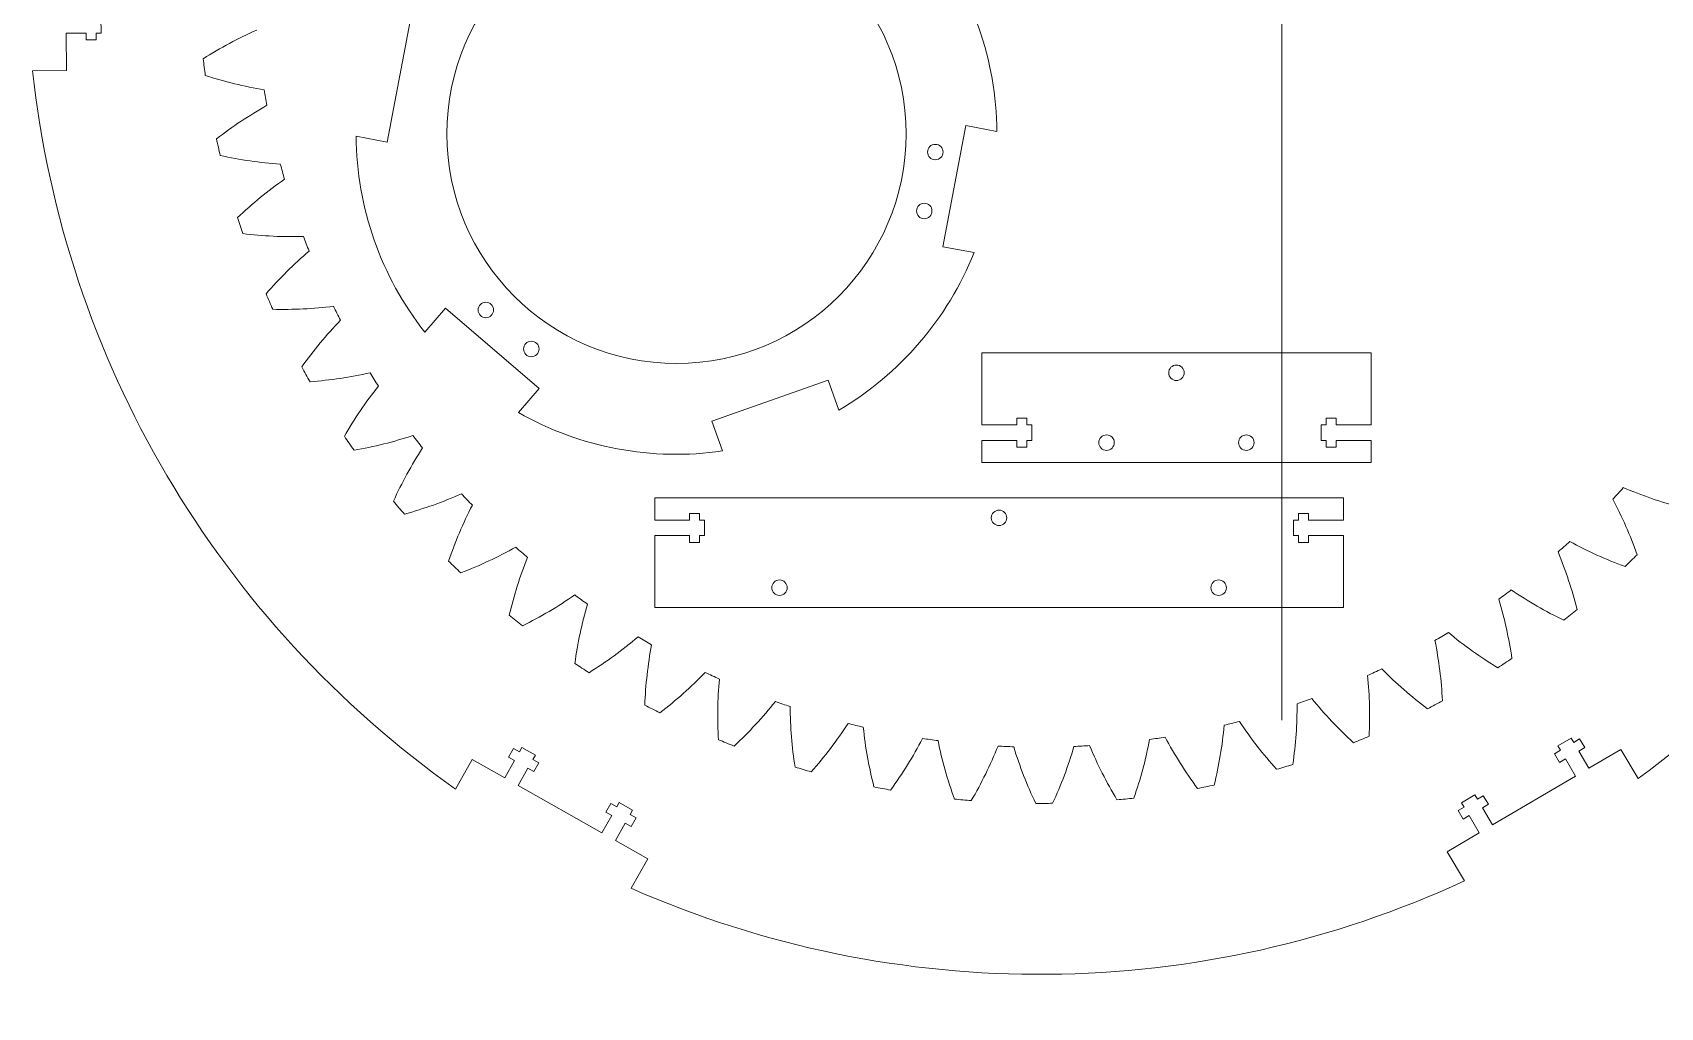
# Model space of a CAD drawing. Header units: millimetres. Extents: x -270 to 270, y -1120 to 1355.
# Drawn here: x -265.2 to 61, y -189.9 to 5.4 of the extents above; entities that cross this region are included whole.
import ezdxf

# ---------------------------------------------------------------- set-up
doc = ezdxf.new("R2010")
doc.units = ezdxf.units.MM
doc.header["$MEASUREMENT"] = 0
doc.layers.add('Layer 1', color=7, linetype='Continuous')

msp = doc.modelspace()

# ---------------------------------------------------------------- linework, layer by layer
at = {"layer": 'Layer 1', "lineweight": 15}
for points, knots in [([(-21.1555, 562.1872), (-21.1555, 587.5922), (-41.7503, 608.1871), (-67.1554, 608.1872), (-67.1554, 608.1872), (-92.5605, 608.1872), (-113.1554, 587.5924), (-113.1555, 562.1873), (-113.1555, 562.1873), (-113.1555, 536.7822), (-92.5607, 516.1873), (-67.1556, 516.1872), (-67.1556, 516.1872), (-41.7506, 516.1871), (-21.1556, 536.7818), (-21.1555, 562.1869), (-21.1525, 1324.3399), (-21.1555, -962.1128), (-21.1555, 562.1872)], [0, 0, 0, 0, 0.2, 0.2, 0.2, 0.2, 0.4, 0.4, 0.4, 0.4, 0.6, 0.6, 0.6, 0.6, 1, 1, 1, 1.0003, 1.0003, 1.0003, 1.0003]), ([(-14.8503, 404.3228), (-14.8503, 429.7279), (-35.4452, 450.3228), (-60.8503, 450.3228), (-60.8503, 450.3228), (-86.2554, 450.3228), (-106.8503, 429.728), (-106.8503, 404.3229), (-106.8503, 404.3229), (-106.8504, 378.9179), (-86.2556, 358.3229), (-60.8505, 358.3228), (-60.8505, 358.3228), (-35.4454, 358.3227), (-14.8505, 378.9175), (-14.8503, 404.3226), (-14.8443, 1166.4756), (-14.8503, -1119.9832), (-14.8503, 404.3228)], [0, 0, 0, 0, 0.2, 0.2, 0.2, 0.2, 0.4, 0.4, 0.4, 0.4, 0.6, 0.6, 0.6, 0.6, 1, 1, 1, 1.0002, 1.0002, 1.0002, 1.0002]), ([(-90.1348, -14.9024), (-90.1348, 10.5027), (-110.7297, 31.0975), (-136.1347, 31.0976), (-136.1347, 31.0976), (-161.5398, 31.0976), (-182.1347, 10.5028), (-182.1348, -14.9023), (-182.1348, -14.9023), (-182.1349, -40.3074), (-161.5401, -60.9023), (-136.135, -60.9024), (-136.135, -60.9024), (-110.7299, -60.9025), (-90.1349, -40.3077), (-90.1348, -14.9027), (-90.1348, -14.9027), (-90.1348, -14.9024), (-90.1348, -14.9024)], [0, 0, 0, 0, 0.2, 0.2, 0.2, 0.2, 0.4, 0.4, 0.4, 0.4, 0.6, 0.6, 0.6, 0.6, 1, 1, 1, 1.0003, 1.0003, 1.0003, 1.0003]), ([(-82.7156, -18.5517), (-82.7156, -17.6957), (-83.4095, -17.0017), (-84.2656, -17.0017), (-84.2656, -17.0017), (-85.1216, -17.0017), (-85.8156, -17.6957), (-85.8156, -18.5517), (-85.8156, -18.5517), (-85.8156, -19.4078), (-85.1216, -20.1017), (-84.2656, -20.1017), (-84.2656, -20.1017), (-83.4095, -20.1017), (-82.7156, -19.4078), (-82.7156, -18.5517)], [0, 0, 0, 0, 0.2, 0.2, 0.2, 0.2, 0.4, 0.4, 0.4, 0.4, 0.6, 0.6, 0.6, 0.6, 1, 1, 1, 1]), ([(-84.9335, -30.345), (-84.9335, -29.4889), (-85.6275, -28.795), (-86.4835, -28.795), (-86.4835, -28.795), (-87.3396, -28.795), (-88.0335, -29.4889), (-88.0335, -30.345), (-88.0335, -30.345), (-88.0335, -31.201), (-87.3396, -31.895), (-86.4835, -31.895), (-86.4835, -31.895), (-85.6275, -31.895), (-84.9335, -31.201), (-84.9335, -30.345)], [0, 0, 0, 0, 0.2, 0.2, 0.2, 0.2, 0.4, 0.4, 0.4, 0.4, 0.6, 0.6, 0.6, 0.6, 1, 1, 1, 1]), ([(-172.7841, -50.1804), (-172.7841, -49.3244), (-173.478, -48.6304), (-174.3341, -48.6304), (-174.3341, -48.6304), (-175.1901, -48.6304), (-175.8841, -49.3244), (-175.8841, -50.1804), (-175.8841, -50.1804), (-175.8841, -51.0364), (-175.1901, -51.7304), (-174.3341, -51.7304), (-174.3341, -51.7304), (-173.478, -51.7304), (-172.7841, -51.0364), (-172.7841, -50.1804)], [0, 0, 0, 0, 0.2, 0.2, 0.2, 0.2, 0.4, 0.4, 0.4, 0.4, 0.6, 0.6, 0.6, 0.6, 1, 1, 1, 1]), ([(-163.6798, -57.9978), (-163.6798, -57.1418), (-164.3738, -56.4478), (-165.2298, -56.4478), (-165.2298, -56.4478), (-166.0858, -56.4478), (-166.7798, -57.1418), (-166.7798, -57.9978), (-166.7798, -57.9978), (-166.7798, -58.8539), (-166.0859, -59.5478), (-165.2298, -59.5478), (-165.2298, -59.5478), (-164.3738, -59.5478), (-163.6798, -58.8539), (-163.6798, -57.9978)], [0, 0, 0, 0, 0.2, 0.2, 0.2, 0.2, 0.4, 0.4, 0.4, 0.4, 0.6, 0.6, 0.6, 0.6, 1, 1, 1, 1]), ([(-34.4, -62.7642), (-34.4, -61.9082), (-35.094, -61.2142), (-35.95, -61.2142), (-35.95, -61.2142), (-36.806, -61.2142), (-37.5, -61.9082), (-37.5, -62.7642), (-37.5, -62.7642), (-37.5, -63.6203), (-36.806, -64.3142), (-35.95, -64.3142), (-35.95, -64.3142), (-35.094, -64.3142), (-34.4, -63.6203), (-34.4, -62.7642)], [0, 0, 0, 0, 0.2, 0.2, 0.2, 0.2, 0.4, 0.4, 0.4, 0.4, 0.6, 0.6, 0.6, 0.6, 1, 1, 1, 1]), ([(-48.4, -76.7642), (-48.4, -75.9082), (-49.094, -75.2142), (-49.95, -75.2142), (-49.95, -75.2142), (-50.806, -75.2142), (-51.5, -75.9082), (-51.5, -76.7642), (-51.5, -76.7642), (-51.5, -77.6203), (-50.806, -78.3142), (-49.95, -78.3142), (-49.95, -78.3142), (-49.094, -78.3142), (-48.4, -77.6203), (-48.4, -76.7642)], [0, 0, 0, 0, 0.2, 0.2, 0.2, 0.2, 0.4, 0.4, 0.4, 0.4, 0.6, 0.6, 0.6, 0.6, 1, 1, 1, 1]), ([(-20.4, -76.7642), (-20.4, -75.9082), (-21.094, -75.2142), (-21.95, -75.2142), (-21.95, -75.2142), (-22.806, -75.2142), (-23.5, -75.9082), (-23.5, -76.7642), (-23.5, -76.7642), (-23.5, -77.6203), (-22.806, -78.3142), (-21.95, -78.3142), (-21.95, -78.3142), (-21.094, -78.3142), (-20.4, -77.6203), (-20.4, -76.7642)], [0, 0, 0, 0, 0.2, 0.2, 0.2, 0.2, 0.4, 0.4, 0.4, 0.4, 0.6, 0.6, 0.6, 0.6, 1, 1, 1, 1]), ([(-69.9449, -91.8228), (-69.9449, -90.9667), (-70.6388, -90.2728), (-71.4949, -90.2728), (-71.4949, -90.2728), (-72.3509, -90.2728), (-73.0449, -90.9667), (-73.0449, -91.8228), (-73.0449, -91.8228), (-73.0449, -92.6788), (-72.3509, -93.3728), (-71.4949, -93.3728), (-71.4949, -93.3728), (-70.6388, -93.3728), (-69.9449, -92.6788), (-69.9449, -91.8228)], [0, 0, 0, 0, 0.2, 0.2, 0.2, 0.2, 0.4, 0.4, 0.4, 0.4, 0.6, 0.6, 0.6, 0.6, 1, 1, 1, 1]), ([(-113.9449, -105.8228), (-113.9449, -104.9667), (-114.6388, -104.2728), (-115.4949, -104.2728), (-115.4949, -104.2728), (-116.3509, -104.2728), (-117.0449, -104.9667), (-117.0449, -105.8228), (-117.0449, -105.8228), (-117.0449, -106.6788), (-116.3509, -107.3728), (-115.4949, -107.3728), (-115.4949, -107.3728), (-114.6388, -107.3728), (-113.9449, -106.6788), (-113.9449, -105.8228)], [0, 0, 0, 0, 0.2, 0.2, 0.2, 0.2, 0.4, 0.4, 0.4, 0.4, 0.6, 0.6, 0.6, 0.6, 1, 1, 1, 1]), ([(-25.9449, -105.8228), (-25.9449, -104.9667), (-26.6388, -104.2728), (-27.4949, -104.2728), (-27.4949, -104.2728), (-28.3509, -104.2728), (-29.0449, -104.9667), (-29.0449, -105.8228), (-29.0449, -105.8228), (-29.0449, -106.6788), (-28.3509, -107.3728), (-27.4949, -107.3728), (-27.4949, -107.3728), (-26.6388, -107.3728), (-25.9449, -106.6788), (-25.9449, -105.8228)], [0, 0, 0, 0, 0.2, 0.2, 0.2, 0.2, 0.4, 0.4, 0.4, 0.4, 0.6, 0.6, 0.6, 0.6, 1, 1, 1, 1])]:
    msp.add_open_spline(points, degree=3, knots=knots, dxfattribs=at)
for points in [[(-71.9367, -14.4097), (-72.0461, -0.1552), (-76.8965, 13.6574), (-85.7232, 24.8507)], [(-251.4718, 8.4023), (-251.4718, 8.4023), (-251.4444, 5.3025), (-251.4444, 5.3025)], [(-189.5258, 7.7049), (-189.5258, 7.7049), (-194.091, -16.569), (-194.091, -16.569)], [(-254.4443, 5.2759), (-254.4443, 5.2759), (-258.4441, 5.2405), (-258.4441, 5.2405)], [(-258.4441, 5.2405), (-258.4441, 5.2405), (-258.3782, -2.2092), (-258.3782, -2.2092)], [(-254.4322, 3.906), (-254.4322, 3.906), (-254.4443, 5.2759), (-254.4443, 5.2759)], [(-252.4323, 3.9237), (-252.4323, 3.9237), (-254.4322, 3.906), (-254.4322, 3.906)], [(-251.4444, 5.3025), (-251.4444, 5.3025), (-252.4444, 5.2936), (-252.4444, 5.2936)], [(-252.4444, 5.2936), (-252.4444, 5.2936), (-252.4323, 3.9237), (-252.4323, 3.9237)], [(-220.2572, 5.898), (-223.9693, 4.2553), (-227.553, 2.3367), (-230.9783, 0.1583)], [(-230.9783, 0.1583), (-230.8474, -0.9634), (-230.7053, -2.0837), (-230.5519, -3.2025)], [(56.5789, -144.0591), (103.5707, -109.644), (133.5157, -56.7017), (138.7987, 1.3045)], [(-258.3782, -2.2092), (-258.3782, -2.2092), (-265.1705, -2.2693), (-265.1705, -2.2693)], [(-265.1705, -2.2693), (-258.862, -60.1729), (-227.9851, -112.5772), (-180.3917, -146.1555)], [(-230.5519, -3.2025), (-226.6911, -4.4565), (-222.7418, -5.4193), (-218.7371, -6.0829)], [(-218.7371, -6.0829), (-218.5654, -7.117), (-218.3834, -8.1494), (-218.191, -9.1798)], [(-218.191, -9.1798), (-221.7272, -11.1731), (-225.1091, -13.4287), (-228.3082, -15.9274)], [(-228.3082, -15.9274), (-228.0696, -17.0312), (-227.82, -18.1326), (-227.5594, -19.2314)], [(-200.3329, -15.3952), (-200.2235, -29.6496), (-195.3731, -43.4622), (-186.5464, -54.6555)], [(-194.091, -16.569), (-194.091, -16.569), (-200.3328, -15.3952), (-200.3328, -15.3952)], [(-82.7429, -37.5098), (-82.7429, -37.5098), (-78.1786, -13.2359), (-78.1786, -13.2359)], [(-78.1786, -13.2359), (-78.1786, -13.2359), (-71.9368, -14.4096), (-71.9368, -14.4096)], [(-227.5594, -19.2314), (-223.5956, -20.1069), (-219.5718, -20.6841), (-215.5217, -20.9581)], [(-215.5217, -20.9581), (-215.251, -21.9708), (-214.9702, -22.9808), (-214.6793, -23.9878)], [(-214.6793, -23.9878), (-218.0066, -26.3131), (-221.155, -28.8845), (-224.098, -31.6804)], [(-224.098, -31.6804), (-223.754, -32.756), (-223.3993, -33.8282), (-223.0338, -34.8967)], [(-223.0338, -34.8967), (-219.004, -35.3855), (-214.9433, -35.5716), (-210.8857, -35.4535)], [(-210.8857, -35.4535), (-210.5185, -36.4353), (-210.1415, -37.4135), (-209.7548, -38.3878)], [(-209.7548, -38.3878), (-212.8422, -41.0234), (-215.7277, -43.8866), (-218.3871, -46.9535)], [(-103.609, -70.2532), (-91.319, -63.0313), (-81.7821, -51.9244), (-76.5018, -38.6836)], [(-76.502, -38.6836), (-76.502, -38.6836), (-82.7429, -37.5098), (-82.7429, -37.5098)], [(-218.3871, -46.9535), (-217.9409, -47.9909), (-217.4843, -49.0238), (-217.0174, -50.052)], [(-217.0174, -50.052), (-212.9593, -50.1496), (-208.8996, -49.943), (-204.8723, -49.4338)], [(-204.8723, -49.4338), (-204.4121, -50.3756), (-203.9425, -51.3128), (-203.4635, -52.2452)], [(-186.5465, -54.6555), (-186.5465, -54.6555), (-182.4095, -49.8371), (-182.4095, -49.8371)], [(-182.4095, -49.8371), (-182.4095, -49.8371), (-163.6698, -65.9277), (-163.6698, -65.9277)], [(-203.4635, -52.2452), (-206.2821, -55.1665), (-208.8778, -58.2948), (-211.2288, -61.604)], [(-211.2288, -61.604), (-210.6845, -62.5936), (-210.1304, -63.5776), (-209.5665, -64.556)], [(3.05, -58.7637), (3.05, -58.7637), (-74.95, -58.7637), (-74.95, -58.7637)], [(-74.95, -58.7637), (-74.95, -58.7637), (-74.95, -58.7642), (-74.95, -58.7642)], [(-74.95, -58.7642), (-74.95, -58.7642), (-74.95, -73.2142), (-74.95, -73.2142)], [(3.05, -58.7637), (3.05, -58.7637), (3.05, -58.7642), (3.05, -58.7642)], [(3.05, -58.7642), (3.05, -58.7642), (3.05, -73.2142), (3.05, -73.2142)], [(-209.5665, -64.556), (-205.5179, -64.2615), (-201.497, -63.6639), (-197.5377, -62.7684)], [(-197.5377, -62.7684), (-196.9887, -63.6614), (-196.4308, -64.5489), (-195.8641, -65.4308)], [(-129.018, -72.4444), (-129.018, -72.4444), (-105.7131, -64.261), (-105.7131, -64.261)], [(-105.7131, -64.261), (-105.7131, -64.261), (-103.6093, -70.2532), (-103.6093, -70.2532)], [(-195.8641, -65.4308), (-198.3876, -68.6104), (-200.6692, -71.9747), (-202.6899, -75.4954)], [(-163.6698, -65.9277), (-163.6698, -65.9277), (-167.8068, -70.746), (-167.8068, -70.746)], [(-167.8071, -70.746), (-155.4077, -77.7785), (-141.0204, -80.4842), (-126.9134, -78.4367)], [(-126.9133, -78.4367), (-126.9133, -78.4367), (-129.018, -72.4444), (-129.018, -72.4444)], [(-74.95, -73.2142), (-74.95, -73.2142), (-67.95, -73.2142), (-67.95, -73.2142)], [(-67.95, -71.8342), (-67.95, -71.8342), (-65.95, -71.8342), (-65.95, -71.8342)], [(-67.95, -73.2142), (-67.95, -73.2142), (-67.95, -71.8342), (-67.95, -71.8342)], [(-65.95, -71.8342), (-65.95, -71.8342), (-65.95, -73.2142), (-65.95, -73.2142)], [(-65.95, -73.2142), (-65.95, -73.2142), (-64.95, -73.2142), (-64.95, -73.2142)], [(-64.95, -73.2142), (-64.95, -73.2142), (-64.95, -76.3142), (-64.95, -76.3142)], [(-5.95, -73.2142), (-5.95, -73.2142), (-6.95, -73.2142), (-6.95, -73.2142)], [(-6.95, -73.2142), (-6.95, -73.2142), (-6.95, -76.3142), (-6.95, -76.3142)], [(-3.95, -71.8342), (-3.95, -71.8342), (-5.95, -71.8342), (-5.95, -71.8342)], [(-5.95, -71.8342), (-5.95, -71.8342), (-5.95, -73.2142), (-5.95, -73.2142)], [(-3.95, -73.2142), (-3.95, -73.2142), (-3.95, -71.8342), (-3.95, -71.8342)], [(3.05, -73.2142), (3.05, -73.2142), (-3.95, -73.2142), (-3.95, -73.2142)], [(-202.6899, -75.4954), (-202.0527, -76.4277), (-201.4062, -77.3537), (-200.7504, -78.2731)], [(-200.7504, -78.2731), (-196.7492, -77.5892), (-192.8047, -76.6064), (-188.9504, -75.3329)], [(-187.0277, -77.8213), (-189.2325, -81.2297), (-191.1787, -84.7985), (-192.8501, -88.4977)], [(-188.9504, -75.3329), (-188.3178, -76.1688), (-187.6768, -76.9983), (-187.0277, -77.8213)], [(-67.95, -76.3137), (-67.95, -76.3137), (-74.95, -76.3137), (-74.95, -76.3137)], [(-74.95, -76.3137), (-74.95, -76.3137), (-74.95, -76.3142), (-74.95, -76.3142)], [(-74.95, -76.3142), (-74.95, -76.3142), (-74.95, -80.7642), (-74.95, -80.7642)], [(-67.95, -76.3142), (-67.95, -76.3142), (-67.95, -76.3137), (-67.95, -76.3137)], [(-67.95, -77.6442), (-67.95, -77.6442), (-67.95, -76.3142), (-67.95, -76.3142)], [(-65.95, -77.6437), (-65.95, -77.6437), (-67.95, -77.6437), (-67.95, -77.6437)], [(-65.95, -77.6442), (-65.95, -77.6442), (-67.95, -77.6442), (-67.95, -77.6442)], [(-64.95, -76.3137), (-64.95, -76.3137), (-65.95, -76.3137), (-65.95, -76.3137)], [(-65.95, -76.3142), (-65.95, -76.3142), (-65.95, -76.3137), (-65.95, -76.3137)], [(-65.95, -76.3142), (-65.95, -76.3142), (-65.95, -77.6442), (-65.95, -77.6442)], [(-6.95, -76.3137), (-6.95, -76.3137), (-5.95, -76.3137), (-5.95, -76.3137)], [(-5.95, -76.3142), (-5.95, -76.3142), (-5.95, -76.3137), (-5.95, -76.3137)], [(-5.95, -76.3142), (-5.95, -76.3142), (-5.95, -77.6442), (-5.95, -77.6442)], [(-5.95, -77.6437), (-5.95, -77.6437), (-3.95, -77.6437), (-3.95, -77.6437)], [(-5.95, -77.6442), (-5.95, -77.6442), (-3.95, -77.6442), (-3.95, -77.6442)], [(-3.95, -76.3142), (-3.95, -76.3142), (-3.95, -76.3137), (-3.95, -76.3137)], [(-3.95, -76.3137), (-3.95, -76.3137), (3.05, -76.3137), (3.05, -76.3137)], [(-3.95, -77.6442), (-3.95, -77.6442), (-3.95, -76.3142), (-3.95, -76.3142)], [(3.05, -76.3142), (3.05, -76.3142), (3.05, -76.3137), (3.05, -76.3137)], [(3.05, -76.3142), (3.05, -76.3142), (3.05, -80.7642), (3.05, -80.7642)], [(3.05, -80.7642), (3.05, -80.7642), (-74.95, -80.7642), (-74.95, -80.7642)], [(-190.6517, -91.0753), (-186.7351, -90.0084), (-182.9039, -88.6495), (-179.1904, -87.01)], [(-179.1904, -87.01), (-178.4801, -87.7809), (-177.7621, -88.5446), (-177.0366, -89.3012)], [(-2.4949, -87.8223), (-2.4949, -87.8223), (-140.4949, -87.8223), (-140.4949, -87.8223)], [(-140.4949, -87.8223), (-140.4949, -87.8223), (-140.4949, -87.8228), (-140.4949, -87.8228)], [(-140.4949, -87.8228), (-140.4949, -87.8228), (-140.4949, -92.2728), (-140.4949, -92.2728)], [(-2.4949, -87.8223), (-2.4949, -87.8223), (-2.4949, -87.8228), (-2.4949, -87.8228)], [(-2.4949, -87.8228), (-2.4949, -87.8228), (-2.4949, -92.2728), (-2.4949, -92.2728)], [(51.4717, -88.074), (52.1891, -87.3097), (52.8989, -86.5383), (53.6009, -85.7598)], [(56.3565, -99.2107), (55.0087, -95.3817), (53.3759, -91.659), (51.4717, -88.074)], [(53.6009, -85.7598), (57.3318, -87.3594), (61.1773, -88.677), (65.1051, -89.7018)], [(-192.8501, -88.4977), (-192.126, -89.3642), (-191.3931, -90.2235), (-190.6517, -91.0753)], [(-177.0366, -89.3012), (-178.9021, -92.9064), (-180.4949, -96.6464), (-181.8015, -100.4897)], [(-131.4949, -90.9428), (-131.4949, -90.9428), (-133.4949, -90.9428), (-133.4949, -90.9428)], [(-133.4949, -90.9428), (-133.4949, -90.9428), (-133.4949, -92.2728), (-133.4949, -92.2728)], [(-131.4949, -92.2728), (-131.4949, -92.2728), (-131.4949, -90.9428), (-131.4949, -90.9428)], [(-11.4949, -90.9428), (-11.4949, -90.9428), (-9.4949, -90.9428), (-9.4949, -90.9428)], [(-11.4949, -92.2728), (-11.4949, -92.2728), (-11.4949, -90.9428), (-11.4949, -90.9428)], [(-9.4949, -90.9428), (-9.4949, -90.9428), (-9.4949, -92.2728), (-9.4949, -92.2728)], [(-133.4949, -92.2728), (-133.4949, -92.2728), (-140.4949, -92.2728), (-140.4949, -92.2728)], [(-130.4949, -92.2728), (-130.4949, -92.2728), (-131.4949, -92.2728), (-131.4949, -92.2728)], [(-130.4949, -95.3728), (-130.4949, -95.3728), (-130.4949, -92.2728), (-130.4949, -92.2728)], [(-12.4949, -92.2728), (-12.4949, -92.2728), (-11.4949, -92.2728), (-11.4949, -92.2728)], [(-12.4949, -95.3728), (-12.4949, -95.3728), (-12.4949, -92.2728), (-12.4949, -92.2728)], [(-9.4949, -92.2728), (-9.4949, -92.2728), (-2.4949, -92.2728), (-2.4949, -92.2728)], [(-179.3645, -102.843), (-175.5691, -101.4031), (-171.887, -99.6808), (-168.3491, -97.6906)], [(-168.3491, -97.6906), (-167.5677, -98.3893), (-166.7793, -99.0802), (-165.9841, -99.7632)], [(-140.4949, -95.3723), (-140.4949, -95.3723), (-133.4949, -95.3723), (-133.4949, -95.3723)], [(-140.4949, -95.3723), (-140.4949, -95.3723), (-140.4949, -95.3728), (-140.4949, -95.3728)], [(-140.4949, -95.3728), (-140.4949, -95.3728), (-140.4949, -109.8228), (-140.4949, -109.8228)], [(-133.4949, -95.3723), (-133.4949, -95.3723), (-133.4949, -95.3728), (-133.4949, -95.3728)], [(-133.4949, -95.3728), (-133.4949, -95.3728), (-133.4949, -96.7528), (-133.4949, -96.7528)], [(-133.4949, -96.7523), (-133.4949, -96.7523), (-131.4949, -96.7523), (-131.4949, -96.7523)], [(-133.4949, -96.7528), (-133.4949, -96.7528), (-131.4949, -96.7528), (-131.4949, -96.7528)], [(-131.4949, -95.3723), (-131.4949, -95.3723), (-130.4949, -95.3723), (-130.4949, -95.3723)], [(-131.4949, -95.3723), (-131.4949, -95.3723), (-131.4949, -95.3728), (-131.4949, -95.3728)], [(-131.4949, -96.7528), (-131.4949, -96.7528), (-131.4949, -95.3728), (-131.4949, -95.3728)], [(-11.4949, -95.3723), (-11.4949, -95.3723), (-12.4949, -95.3723), (-12.4949, -95.3723)], [(-11.4949, -95.3723), (-11.4949, -95.3723), (-11.4949, -95.3728), (-11.4949, -95.3728)], [(-11.4949, -96.7528), (-11.4949, -96.7528), (-11.4949, -95.3728), (-11.4949, -95.3728)], [(-9.4949, -96.7523), (-9.4949, -96.7523), (-11.4949, -96.7523), (-11.4949, -96.7523)], [(-9.4949, -96.7528), (-9.4949, -96.7528), (-11.4949, -96.7528), (-11.4949, -96.7528)], [(-2.4949, -95.3723), (-2.4949, -95.3723), (-9.4949, -95.3723), (-9.4949, -95.3723)], [(-9.4949, -95.3723), (-9.4949, -95.3723), (-9.4949, -95.3728), (-9.4949, -95.3728)], [(-9.4949, -95.3728), (-9.4949, -95.3728), (-9.4949, -96.7528), (-9.4949, -96.7528)], [(-2.4949, -95.3728), (-2.4949, -95.3728), (-2.4949, -95.3723), (-2.4949, -95.3723)], [(-2.4949, -95.3728), (-2.4949, -95.3728), (-2.4949, -109.8228), (-2.4949, -109.8228)], [(40.5323, -98.6541), (41.3201, -97.9626), (42.101, -97.2633), (42.8749, -96.5562)], [(42.8749, -96.5562), (46.434, -98.5084), (50.1344, -100.191), (53.945, -101.5901)], [(-181.8015, -100.4897), (-180.997, -101.2823), (-180.1847, -102.0668), (-179.3645, -102.843)], [(-165.9841, -99.7632), (-167.493, -103.5316), (-168.7174, -107.4079), (-169.6469, -111.3593)], [(44.3195, -110.2103), (43.3475, -106.269), (42.0816, -102.4062), (40.5323, -98.6541)], [(53.945, -101.5901), (54.7568, -100.8051), (55.5606, -100.0119), (56.3565, -99.2107)], [(-166.9942, -113.4665), (-163.3556, -111.667), (-159.8569, -109.5973), (-156.5275, -107.2749)], [(-156.5275, -107.2749), (-155.6824, -107.895), (-154.831, -108.5066), (-153.9736, -109.1096)], [(28.6228, -108.129), (29.4737, -107.5168), (30.3185, -106.8961), (31.1569, -106.267)], [(31.1569, -106.267), (34.511, -108.5535), (38.0317, -110.5855), (41.6895, -112.3458)], [(-153.9736, -109.1096), (-155.1117, -113.0061), (-155.9563, -116.9824), (-156.5001, -121.0051)], [(-2.4949, -109.8228), (-2.4949, -109.8228), (-140.4949, -109.8228), (-140.4949, -109.8228)], [(31.277, -119.9967), (30.69, -115.9801), (29.8028, -112.0131), (28.6228, -108.129)], [(41.6895, -112.3458), (42.5733, -111.6428), (43.45, -110.9309), (44.3195, -110.2103)], [(-169.6469, -111.3593), (-168.7698, -112.0706), (-167.8855, -112.773), (-166.9942, -113.4665)], [(-153.6564, -122.8464), (-150.2084, -120.7042), (-146.9258, -118.3065), (-143.8362, -115.6736)], [(-143.8362, -115.6736), (-142.9351, -116.2092), (-142.0286, -116.7358), (-141.117, -117.2532)], [(-141.117, -117.2532), (-141.8738, -121.2414), (-142.3306, -125.2806), (-142.4837, -129.3371)], [(15.8545, -116.4103), (16.7605, -115.883), (17.6612, -115.3467), (18.5565, -114.8015)], [(17.3508, -128.4787), (17.1542, -124.4242), (16.6541, -120.39), (15.8545, -116.4103)], [(18.5565, -114.8015), (21.6742, -117.4011), (24.9824, -119.7633), (28.4532, -121.8685)], [(28.4532, -121.8685), (29.4007, -121.254), (30.342, -120.6301), (31.277, -119.9967)], [(-156.5001, -121.0051), (-155.5584, -121.6284), (-154.6104, -122.2422), (-153.6564, -122.8464)], [(-139.4755, -130.8953), (-136.2504, -128.4303), (-133.2145, -125.727), (-130.3934, -122.8082)], [(-130.3934, -122.8082), (-129.4448, -123.2543), (-128.4918, -123.6909), (-127.5345, -124.118)], [(2.3465, -123.4205), (3.2992, -122.9832), (4.2474, -122.5363), (5.1912, -122.0801)], [(2.6711, -135.577), (2.8667, -131.5226), (2.7582, -127.4592), (2.3466, -123.4209)], [(5.1912, -122.0801), (8.0434, -124.9684), (11.1082, -127.6389), (14.3596, -130.0692)], [(-127.5345, -124.118), (-127.9029, -128.1606), (-127.9677, -132.2251), (-127.7286, -136.2773)], [(-142.4837, -129.3371), (-141.4862, -129.8665), (-140.4834, -130.386), (-139.4755, -130.8953)], [(-124.584, -137.538), (-121.6119, -134.7732), (-118.8511, -131.7895), (-116.3249, -128.612)], [(-116.3249, -128.612), (-115.3377, -128.9645), (-114.347, -129.3071), (-113.3529, -129.6398)], [(-113.3529, -129.6398), (-113.3293, -133.6991), (-113.0016, -137.7508), (-112.3725, -141.7611)], [(-12.6252, -141.2254), (-12.0392, -137.2088), (-11.755, -133.1539), (-11.775, -129.0948)], [(-11.775, -129.0943), (-10.7846, -128.751), (-9.7976, -128.3977), (-8.8143, -128.0347)], [(-8.8143, -128.0347), (-6.2541, -131.1848), (-3.4614, -134.1387), (-0.4597, -136.8714)], [(14.3596, -130.0692), (15.362, -129.549), (16.3591, -129.0189), (17.3508, -128.4787)], [(-109.121, -142.7124), (-106.4295, -139.6736), (-103.9696, -136.4374), (-101.7618, -133.031)], [(-101.7618, -133.031), (-100.7452, -133.2866), (-99.7261, -133.5319), (-98.7045, -133.7672)], [(-28.3952, -145.3712), (-27.4243, -141.4297), (-26.75, -137.421), (-26.3782, -133.3787)], [(-26.3782, -133.3787), (-25.3593, -133.1326), (-24.3428, -132.8762), (-23.329, -132.6098)], [(-23.329, -132.6098), (-21.0848, -135.9923), (-18.5902, -139.2019), (-15.8663, -142.2116)], [(-127.7286, -136.2773), (-126.6846, -136.7081), (-125.6364, -137.1283), (-124.584, -137.538)], [(-98.7045, -133.7672), (-98.2893, -137.8052), (-97.5721, -141.8064), (-96.5588, -145.7372)], [(-93.2307, -146.3702), (-90.8451, -143.0859), (-88.709, -139.6274), (-86.8403, -136.0238)], [(-86.8403, -136.0238), (-85.8037, -136.18), (-84.7657, -136.3259), (-83.7262, -136.4614)], [(-83.7262, -136.4614), (-82.9232, -140.4405), (-81.8231, -144.3538), (-80.4352, -148.1685)], [(-44.4918, -147.9755), (-43.1449, -144.1461), (-42.0869, -140.2212), (-41.3267, -136.2337)], [(-41.3267, -136.2337), (-40.2888, -136.0871), (-39.2523, -135.93), (-38.2175, -135.7627)], [(-38.2175, -135.7627), (-36.3103, -139.346), (-34.1371, -142.7814), (-31.7164, -146.0399)], [(-0.4597, -136.8714), (0.5882, -136.4504), (1.6319, -136.019), (2.6711, -135.577)], [(40.4877, -137.5316), (40.4877, -137.5316), (43.1586, -135.9579), (43.1586, -135.9579)], [(43.1586, -135.9579), (43.1586, -135.9579), (43.6662, -136.8195), (43.6662, -136.8195)], [(43.6662, -136.8195), (43.6662, -136.8195), (44.8466, -136.124), (44.8466, -136.124)], [(44.8466, -136.124), (44.8466, -136.124), (45.8618, -137.8471), (45.8618, -137.8471)], [(-180.3917, -146.1555), (-180.3917, -146.1555), (-177.0477, -140.2433), (-177.0477, -140.2433)], [(-177.0477, -140.2433), (-177.0477, -140.2433), (-170.5631, -143.911), (-170.5631, -143.911)], [(-169.795, -139.75), (-169.795, -139.75), (-168.8103, -138.0091), (-168.8103, -138.0091)], [(-168.5938, -140.4294), (-168.5938, -140.4294), (-169.795, -139.75), (-169.795, -139.75)], [(-168.8103, -138.0091), (-168.8103, -138.0091), (-167.6092, -138.6886), (-167.6092, -138.6886)], [(-167.6092, -138.6886), (-167.6092, -138.6886), (-167.1168, -137.8181), (-167.1168, -137.8181)], [(-167.1168, -137.8181), (-167.1168, -137.8181), (-164.4186, -139.3443), (-164.4186, -139.3443)], [(-164.4186, -139.3443), (-164.4186, -139.3443), (-164.9109, -140.2147), (-164.9109, -140.2147)], [(-164.9109, -140.2147), (-164.9109, -140.2147), (-163.7184, -140.8892), (-163.7184, -140.8892)], [(-77.0615, -148.4774), (-75.0041, -144.9781), (-73.2117, -141.3296), (-71.6995, -137.5625)], [(-71.6995, -137.5625), (-70.6528, -137.6179), (-69.6055, -137.663), (-68.5578, -137.6975)], [(-68.5578, -137.6975), (-67.3745, -141.5805), (-65.9019, -145.3694), (-64.1523, -149.0323)], [(-60.7645, -149.0141), (-59.0544, -145.3326), (-57.6225, -141.5282), (-56.481, -137.6327)], [(-56.481, -137.6327), (-55.4337, -137.5868), (-54.387, -137.5306), (-53.3409, -137.4639)], [(-53.3409, -137.4639), (-51.7883, -141.2146), (-49.9569, -144.8436), (-47.8619, -148.3206)], [(39.8064, -139.0937), (39.8064, -139.0937), (40.9953, -138.3932), (40.9953, -138.3932)], [(40.8217, -140.8168), (40.8217, -140.8168), (39.8064, -139.0937), (39.8064, -139.0937)], [(40.9953, -138.3932), (40.9953, -138.3932), (40.4877, -137.5316), (40.4877, -137.5316)], [(42.0106, -140.1163), (42.0106, -140.1163), (40.8217, -140.8168), (40.8217, -140.8168)], [(44.0412, -143.5626), (44.0412, -143.5626), (42.0106, -140.1163), (42.0106, -140.1163)], [(45.8618, -137.8471), (45.8618, -137.8471), (44.6815, -138.5426), (44.6815, -138.5426)], [(44.6815, -138.5426), (44.6815, -138.5426), (46.7121, -141.9889), (46.7121, -141.9889)], [(46.7121, -141.9889), (46.7121, -141.9889), (53.1307, -138.2069), (53.1307, -138.2069)], [(53.1307, -138.2069), (53.1307, -138.2069), (56.5789, -144.0591), (56.5789, -144.0591)], [(-170.5631, -143.911), (-170.5631, -143.911), (-168.5938, -140.4294), (-168.5938, -140.4294)], [(-165.8955, -141.9556), (-165.8955, -141.9556), (-167.8648, -145.4372), (-167.8648, -145.4372)], [(-164.703, -142.6301), (-164.703, -142.6301), (-165.8955, -141.9556), (-165.8955, -141.9556)], [(-163.7184, -140.8892), (-163.7184, -140.8892), (-164.703, -142.6301), (-164.703, -142.6301)], [(-112.3725, -141.7611), (-111.2918, -142.0891), (-110.208, -142.4062), (-109.121, -142.7124)], [(-15.8663, -142.2116), (-14.7826, -141.8937), (-13.7022, -141.565), (-12.6252, -141.2254)], [(-167.8648, -145.4372), (-167.8648, -145.4372), (-151.0658, -154.939), (-151.0658, -154.939)], [(-96.5588, -145.7372), (-95.4516, -145.9593), (-94.3422, -146.1704), (-93.2307, -146.3702)], [(-31.7164, -146.0399), (-30.6071, -145.8281), (-29.5, -145.6052), (-28.3952, -145.3712)], [(27.4129, -153.36), (27.4129, -153.36), (44.0412, -143.5626), (44.0412, -143.5626)], [(-150.2977, -150.7779), (-150.2977, -150.7779), (-149.313, -149.0371), (-149.313, -149.0371)], [(-149.313, -149.0371), (-149.313, -149.0371), (-148.1119, -149.7165), (-148.1119, -149.7165)], [(-148.1119, -149.7165), (-148.1119, -149.7165), (-147.6196, -148.8461), (-147.6196, -148.8461)], [(-147.6196, -148.8461), (-147.6196, -148.8461), (-144.9213, -150.3723), (-144.9213, -150.3723)], [(-80.4352, -148.1685), (-79.3117, -148.2828), (-78.1871, -148.3857), (-77.0615, -148.4774)], [(-64.1523, -149.0323), (-63.023, -149.0376), (-61.8937, -149.0315), (-60.7645, -149.0141)], [(-47.8619, -148.3206), (-46.7374, -148.2168), (-45.614, -148.1018), (-44.4918, -147.9755)], [(20.5073, -150.4649), (20.5073, -150.4649), (21.6962, -149.7643), (21.6962, -149.7643)], [(21.1886, -148.9028), (21.1886, -148.9028), (23.8594, -147.3291), (23.8594, -147.3291)], [(21.6962, -149.7643), (21.6962, -149.7643), (21.1886, -148.9028), (21.1886, -148.9028)], [(23.8594, -147.3291), (23.8594, -147.3291), (24.3671, -148.1906), (24.3671, -148.1906)], [(24.3671, -148.1906), (24.3671, -148.1906), (25.5474, -147.4952), (25.5474, -147.4952)], [(26.5627, -149.2183), (26.5627, -149.2183), (25.3824, -149.9138), (25.3824, -149.9138)], [(25.3824, -149.9138), (25.3824, -149.9138), (27.4129, -153.36), (27.4129, -153.36)], [(25.5474, -147.4952), (25.5474, -147.4952), (26.5627, -149.2183), (26.5627, -149.2183)], [(-151.0658, -154.939), (-151.0658, -154.939), (-149.0965, -151.4573), (-149.0965, -151.4573)], [(-149.0965, -151.4573), (-149.0965, -151.4573), (-150.2977, -150.7779), (-150.2977, -150.7779)], [(-146.3982, -152.9835), (-146.3982, -152.9835), (-148.3675, -156.4652), (-148.3675, -156.4652)], [(-145.2058, -153.658), (-145.2058, -153.658), (-146.3982, -152.9835), (-146.3982, -152.9835)], [(-144.9213, -150.3723), (-144.9213, -150.3723), (-145.4136, -151.2427), (-145.4136, -151.2427)], [(-145.4136, -151.2427), (-145.4136, -151.2427), (-144.2211, -151.9172), (-144.2211, -151.9172)], [(-144.2211, -151.9172), (-144.2211, -151.9172), (-145.2058, -153.658), (-145.2058, -153.658)], [(21.5225, -152.188), (21.5225, -152.188), (20.5073, -150.4649), (20.5073, -150.4649)], [(22.7115, -151.4874), (22.7115, -151.4874), (21.5225, -152.188), (21.5225, -152.188)], [(24.7421, -154.9337), (24.7421, -154.9337), (22.7115, -151.4874), (22.7115, -151.4874)], [(-148.3675, -156.4652), (-148.3675, -156.4652), (-141.8829, -160.133), (-141.8829, -160.133)], [(18.3234, -158.7157), (18.3234, -158.7157), (24.7421, -154.9337), (24.7421, -154.9337)], [(21.7715, -164.5678), (21.7715, -164.5678), (18.3234, -158.7157), (18.3234, -158.7157)], [(-141.8829, -160.133), (-141.8829, -160.133), (-145.227, -166.0452), (-145.227, -166.0452)], [(-145.227, -166.0452), (-91.9267, -189.5338), (-31.1048, -188.9957), (21.7715, -164.5678)]]:
    msp.add_open_spline(points, degree=3, dxfattribs=at)

doc.saveas('drawing.dxf')
